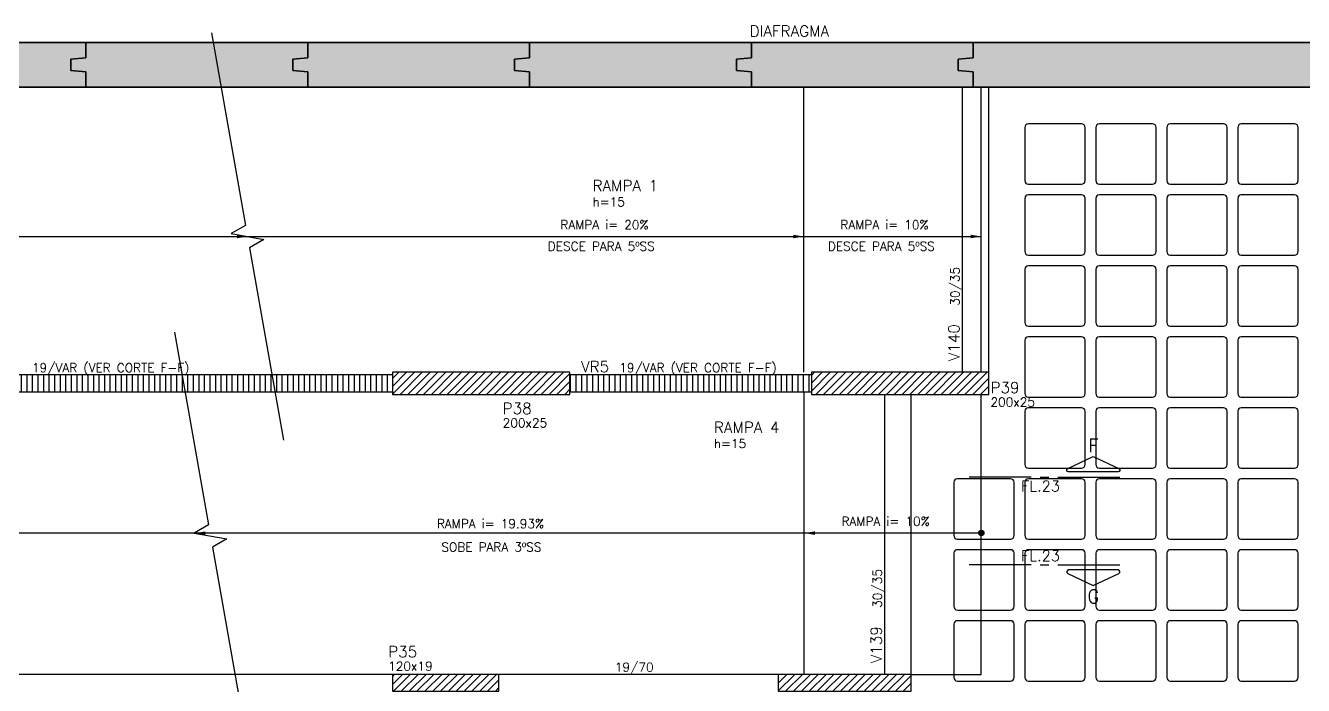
# Model space of a CAD drawing. Header units: millimetres. Extents: x -9777 to 15193, y 190 to 5169.
# Drawn here: x 3772 to 5212, y 2299 to 3043 of the extents above; entities that cross this region are included whole.
import ezdxf
from ezdxf.enums import TextEntityAlignment as Align

# ---------------------------------------------------------------- set-up
doc = ezdxf.new("R2010")
doc.units = ezdxf.units.MM
for name, color, linetype in [('251', 5, 'Continuous'), ('F-AUX', 2, 'Continuous'), ('F-CORTE-INDICAÇÃO', 4, 'Continuous'), ('F-CUBETA', 1, 'Continuous'), ('F-HACHURA-DET', 1, 'Continuous'), ('F-LAJES-DIM', 2, 'Continuous'), ('F-LAJES-NOME', 4, 'Continuous'), ('F-PARC-NOME', 4, 'Continuous'), ('F-PILARES-DIM', 172, 'Continuous'), ('F-PILARES-HACH', 174, 'Continuous'), ('F-PILARES-NOME', 170, 'Continuous'), ('F-PILARES-S', 170, 'Continuous'), ('F-SOLIDO-EST', 252, 'Continuous'), ('F-VIGAS', 3, 'Continuous'), ('F-VIGAS-DIM', 2, 'Continuous'), ('F-VIGAS-NOME', 4, 'Continuous')]:
    doc.layers.add(name, color=color, linetype=linetype)
doc.styles.add('MCP', font='romans.shx')
doc.styles.add('ROMANS', font='romans.shx')
pattern_1 = [(45, (4154.6213, 1323.973), (-4.419417, 4.419417), [])]
pattern_2 = [(90, (4154.6213, 1323.973), (-6.25, 4e-16), [])]

# ---------------------------------------------------------------- blocks, each defined once
blk = doc.blocks.new('_VAONER063650636500869008690')
at = {"layer": '251', "color": 1}
for p, q in [((-34, 30), (-34, -30)), ((30, 34), (-30, 34)), ((34, -30), (34, 30)), ((-30, -34), (30, -34))]:
    blk.add_line(p, q, dxfattribs=at)
for centre, start, end in [((-30, 30), 90, 180), ((30, 30), 0, 90), ((-30, -30), 180, 270), ((30, -30), 270, 0)]:
    blk.add_arc(centre, 4, start, end, dxfattribs=at)
blk = doc.blocks.new('*U1095')
at = {"layer": 'F-CORTE-INDICAÇÃO'}
for p, q in [((70, 0), (0, 0)), ((80, 0), (90, 0)), ((100, 0), (170, 0))]:
    blk.add_line(p, q, dxfattribs=at)
blk.add_lwpolyline([(112, 6, -0.802585), (111.2, 9.8), (140, 23.3), (168.8, 9.8, -0.802585), (168, 6)], format="xyb", close=True, dxfattribs=at)
at = {"layer": 'F-CORTE-INDICAÇÃO', "style": 'ROMANS'}
blk.add_attdef('CORTE', text='', height=15, dxfattribs=at).set_placement((140, 35.8), align=Align.MIDDLE_CENTER)
at = {"layer": 'F-CORTE-INDICAÇÃO', "color": 2, "style": 'ROMANS'}
blk.add_attdef('FOLHA', text='', height=12, dxfattribs=at).set_placement((80.5, -10), align=Align.MIDDLE_CENTER)

msp = doc.modelspace()

# ---------------------------------------------------------------- hatches: boundary and pattern name
at = {"layer": 'F-AUX'}
h = msp.add_hatch(color=1, dxfattribs=at)
edge = h.paths.add_edge_path()
edge.add_arc((4848.62, 2470.72), 3, 0, 360)
at = {"layer": 'F-HACHURA-DET', "linetype": 'Continuous'}
h = msp.add_hatch(dxfattribs=at)
h.set_pattern_fill('LINE', color=256, scale=50, angle=90, style=0)
h.set_pattern_definition(pattern_2)
h.paths.add_polyline_path([(4657.12, 2629.97), (4657.12, 2648.97), (4385.12, 2648.97), (4385.12, 2629.97)])
h.paths.add_polyline_path([(4436.85, 2667.81), (4436.85, 2644.96), (4645.43, 2644.96), (4645.43, 2667.81)], flags=24)
h = msp.add_hatch(dxfattribs=at)
h.set_pattern_fill('LINE', color=256, scale=50, angle=90, style=0)
h.set_pattern_definition(pattern_2)
h.paths.add_polyline_path([(4185.12, 2629.97), (4185.12, 2648.97), (3705.12, 2648.97), (3705.12, 2629.97)])
at = {"layer": 'F-PILARES-HACH', "linetype": 'Continuous'}
h = msp.add_hatch(dxfattribs=at)
h.set_pattern_fill('ANSI31', color=256, scale=50, style=0)
h.set_pattern_definition(pattern_1)
h.paths.add_polyline_path([(4185.12, 2626.97), (4385.12, 2626.97), (4385.12, 2651.97), (4185.12, 2651.97)], flags=16)
h = msp.add_hatch(dxfattribs=at)
h.set_pattern_fill('ANSI31', color=256, scale=50, style=0)
h.set_pattern_definition(pattern_1)
h.paths.add_polyline_path([(4657.12, 2626.97), (4857.12, 2626.97), (4857.12, 2651.97), (4657.12, 2651.97)], flags=16)
h = msp.add_hatch(dxfattribs=at)
h.set_pattern_fill('ANSI31', color=256, scale=50, style=0)
h.set_pattern_definition(pattern_1)
h.paths.add_polyline_path([(4185.12, 2292.47), (4305.12, 2292.47), (4305.12, 2311.47), (4185.12, 2311.47)], flags=16)
h = msp.add_hatch(dxfattribs=at)
h.set_pattern_fill('ANSI31', color=256, scale=50, style=0)
h.set_pattern_definition(pattern_1)
h.paths.add_polyline_path([(4619.62, 2292.47), (4769.62, 2292.47), (4769.62, 2311.47), (4619.62, 2311.47)], flags=16)
at = {"layer": 'F-SOLIDO-EST'}
h = msp.add_hatch(color=256, dxfattribs=at)
h.dxf.hatch_style = 1
h.paths.add_polyline_path([(3822.62, 3004.97), (3839.62, 3006.47), (3839.62, 3023.47), (3589.62, 3023.47), (3589.62, 3006.47), (3572.62, 3004.97), (3572.62, 2991.97), (3589.62, 2990.47), (3589.62, 2973.47), (3839.62, 2973.47), (3839.62, 2990.47), (3822.62, 2991.97)])
h = msp.add_hatch(color=256, dxfattribs=at)
h.dxf.hatch_style = 1
h.paths.add_polyline_path([(4089.62, 3023.47), (3839.62, 3023.47), (3839.62, 3006.47), (3822.62, 3004.97), (3822.62, 2991.97), (3839.62, 2990.47), (3839.62, 2973.47), (4089.62, 2973.47), (4089.62, 2990.47), (4072.62, 2991.97), (4072.62, 3004.97), (4089.62, 3006.47)])
h = msp.add_hatch(color=256, dxfattribs=at)
h.dxf.hatch_style = 1
h.paths.add_polyline_path([(4339.62, 3023.47), (4089.62, 3023.47), (4089.62, 3006.47), (4072.62, 3004.97), (4072.62, 2991.97), (4089.62, 2990.47), (4089.62, 2973.47), (4339.62, 2973.47), (4339.62, 2990.47), (4322.62, 2991.97), (4322.62, 3004.97), (4339.62, 3006.47)])
h = msp.add_hatch(color=256, dxfattribs=at)
h.dxf.hatch_style = 1
h.paths.add_polyline_path([(4589.62, 2990.47), (4572.62, 2991.97), (4572.62, 3004.97), (4589.62, 3006.47), (4589.62, 3023.47), (4339.62, 3023.47), (4339.62, 3006.47), (4322.62, 3004.97), (4322.62, 2991.97), (4339.62, 2990.47), (4339.62, 2973.47), (4589.62, 2973.47)])
h = msp.add_hatch(color=256, dxfattribs=at)
h.dxf.hatch_style = 1
h.paths.add_polyline_path([(4839.62, 2990.47), (4822.62, 2991.97), (4822.62, 3004.97), (4839.62, 3006.47), (4839.62, 3023.47), (4589.62, 3023.47), (4589.62, 3006.47), (4572.62, 3004.97), (4572.62, 2991.97), (4589.62, 2990.47), (4589.62, 2973.47), (4839.62, 2973.47)])
h = msp.add_hatch(color=256, dxfattribs=at)
h.dxf.hatch_style = 1
h.paths.add_polyline_path([(5303.62, 3004.97), (5320.62, 3006.47), (5320.62, 3023.47), (4839.62, 3023.47), (4839.62, 3006.47), (4822.62, 3004.97), (4822.62, 2991.97), (4839.62, 2990.47), (4839.62, 2973.47), (5320.62, 2973.47), (5320.62, 2990.47), (5303.62, 2991.97)])

# ---------------------------------------------------------------- linework, layer by layer
at = {"layer": 'F-AUX', "color": 1}
for p, q in [((4648.62, 2651.97), (4648.62, 2973.47)), ((4848.62, 2651.97), (4848.62, 2973.47)), ((2669.12, 2804.97), (4021.62, 2804.97)), ((4004.72, 2804.95), (4848.62, 2804.97)), ((4648.62, 2629.97), (4648.62, 2311.47)), ((4848.62, 2311.47), (4848.62, 2626.97)), ((3961.69, 2470.68), (3312.99, 2470.68)), ((4648.52, 2470.66), (3961.69, 2470.68)), ((4848.62, 2470.72), (4649.39, 2470.72)), ((4769.62, 2311.47), (4848.62, 2311.47))]:
    msp.add_line(p, q, dxfattribs=at)
for points in [[(3981.08, 3034.61), (4019.5, 2817.56), (4003.31, 2808.19), (4040.17, 2801.72), (4023.97, 2792.35), (4062.36, 2575.28)], [(3939.35, 2697.12), (3977.78, 2480.07), (3961.58, 2470.7), (3998.44, 2464.23), (3982.24, 2454.86), (4020.63, 2237.79)]]:
    msp.add_lwpolyline(points, dxfattribs=at)
msp.add_circle((4848.62, 2470.72), 3, dxfattribs=at)
for points in [[(4009.74, 2802.95), (4021.74, 2804.95), (4009.74, 2806.95)], [(4636.62, 2802.97), (4648.62, 2804.97), (4636.62, 2806.97)], [(4836.62, 2802.97), (4848.62, 2804.97), (4836.62, 2806.97)], [(3974.37, 2468.6), (3962.37, 2470.6), (3974.37, 2472.6)], [(4661.17, 2468.69), (4649.17, 2470.69), (4661.17, 2472.69)]]:
    msp.add_solid(points, dxfattribs=at)
at = {"layer": 'F-PILARES-S'}
msp.add_lwpolyline([(4185.12, 2626.97), (4385.12, 2626.97), (4385.12, 2651.97), (4185.12, 2651.97), (4185.12, 2626.97)], dxfattribs=at)
at = {"layer": 'F-PILARES-S', "linetype": 'Continuous'}
for points in [[(4657.12, 2626.97), (4857.12, 2626.97), (4857.12, 2651.97), (4657.12, 2651.97), (4657.12, 2626.97)], [(4185.12, 2292.47), (4305.12, 2292.47), (4305.12, 2311.47), (4185.12, 2311.47), (4185.12, 2292.47)], [(4619.62, 2292.47), (4769.62, 2292.47), (4769.62, 2311.47), (4619.62, 2311.47), (4619.62, 2292.47)]]:
    msp.add_lwpolyline(points, dxfattribs=at)
at = {"layer": 'F-VIGAS'}
for p, q in [((3839.62, 3023.47), (3589.62, 3023.47)), ((3589.62, 3023.47), (3839.62, 3023.47)), ((3839.62, 3006.47), (3839.62, 3023.47)), ((3839.62, 3023.47), (3839.62, 3006.47)), ((4089.62, 3023.47), (3839.62, 3023.47)), ((3839.62, 3023.47), (3839.62, 3006.47)), ((3839.62, 3006.47), (3839.62, 3023.47)), ((3839.62, 3023.47), (4089.62, 3023.47)), ((4089.62, 3006.47), (4089.62, 3023.47)), ((4089.62, 3023.47), (4089.62, 3006.47)), ((4339.62, 3023.47), (4089.62, 3023.47)), ((4089.62, 3023.47), (4089.62, 3006.47)), ((4089.62, 3006.47), (4089.62, 3023.47)), ((4089.62, 3023.47), (4339.62, 3023.47)), ((4339.62, 3006.47), (4339.62, 3023.47)), ((4339.62, 3023.47), (4339.62, 3006.47)), ((4589.62, 3023.47), (4339.62, 3023.47)), ((4339.62, 3023.47), (4339.62, 3006.47)), ((4339.62, 3006.47), (4339.62, 3023.47)), ((4339.62, 3023.47), (4589.62, 3023.47)), ((4589.62, 3006.47), (4589.62, 3023.47)), ((4589.62, 3023.47), (4589.62, 3006.47)), ((4839.62, 3023.47), (4589.62, 3023.47)), ((4589.62, 3023.47), (4589.62, 3006.47)), ((4589.62, 3006.47), (4589.62, 3023.47)), ((4589.62, 3023.47), (4839.62, 3023.47)), ((5320.62, 3023.47), (4839.62, 3023.47)), ((4839.62, 3023.47), (4839.62, 3006.47)), ((4839.62, 3006.47), (4839.62, 3023.47)), ((4839.62, 3023.47), (5320.62, 3023.47)), ((4839.62, 3006.47), (4839.62, 3023.47)), ((4839.62, 3023.47), (4839.62, 3006.47)), ((3822.62, 3004.97), (3839.62, 3006.47)), ((3839.62, 3006.47), (3822.62, 3004.97)), ((3839.62, 3006.47), (3822.62, 3004.97)), ((3822.62, 3004.97), (3839.62, 3006.47)), ((3822.62, 2991.97), (3822.62, 3004.97)), ((3822.62, 3004.97), (3822.62, 2991.97)), ((3822.62, 3004.97), (3822.62, 2991.97)), ((3822.62, 2991.97), (3822.62, 3004.97)), ((4072.62, 3004.97), (4089.62, 3006.47)), ((4089.62, 3006.47), (4072.62, 3004.97)), ((4089.62, 3006.47), (4072.62, 3004.97)), ((4072.62, 3004.97), (4089.62, 3006.47)), ((4072.62, 2991.97), (4072.62, 3004.97)), ((4072.62, 3004.97), (4072.62, 2991.97)), ((4072.62, 3004.97), (4072.62, 2991.97)), ((4072.62, 2991.97), (4072.62, 3004.97)), ((4322.62, 3004.97), (4339.62, 3006.47)), ((4339.62, 3006.47), (4322.62, 3004.97)), ((4339.62, 3006.47), (4322.62, 3004.97)), ((4322.62, 3004.97), (4339.62, 3006.47)), ((4322.62, 2991.97), (4322.62, 3004.97)), ((4322.62, 3004.97), (4322.62, 2991.97)), ((4322.62, 3004.97), (4322.62, 2991.97)), ((4322.62, 2991.97), (4322.62, 3004.97)), ((4572.62, 3004.97), (4589.62, 3006.47)), ((4589.62, 3006.47), (4572.62, 3004.97)), ((4589.62, 3006.47), (4572.62, 3004.97)), ((4572.62, 3004.97), (4589.62, 3006.47)), ((4572.62, 2991.97), (4572.62, 3004.97)), ((4572.62, 3004.97), (4572.62, 2991.97)), ((4572.62, 3004.97), (4572.62, 2991.97)), ((4572.62, 2991.97), (4572.62, 3004.97)), ((4839.62, 3006.47), (4822.62, 3004.97)), ((4822.62, 3004.97), (4839.62, 3006.47)), ((4822.62, 3004.97), (4839.62, 3006.47)), ((4839.62, 3006.47), (4822.62, 3004.97)), ((4822.62, 3004.97), (4822.62, 2991.97)), ((4822.62, 2991.97), (4822.62, 3004.97)), ((4822.62, 2991.97), (4822.62, 3004.97)), ((4822.62, 3004.97), (4822.62, 2991.97)), ((3839.62, 2990.47), (3822.62, 2991.97)), ((3822.62, 2991.97), (3839.62, 2990.47)), ((3822.62, 2991.97), (3839.62, 2990.47)), ((3839.62, 2990.47), (3822.62, 2991.97)), ((3839.62, 2973.47), (3839.62, 2990.47)), ((3839.62, 2990.47), (3839.62, 2973.47)), ((3839.62, 2990.47), (3839.62, 2973.47)), ((3839.62, 2973.47), (3839.62, 2990.47)), ((4089.62, 2990.47), (4072.62, 2991.97)), ((4072.62, 2991.97), (4089.62, 2990.47)), ((4072.62, 2991.97), (4089.62, 2990.47)), ((4089.62, 2990.47), (4072.62, 2991.97)), ((4089.62, 2973.47), (4089.62, 2990.47)), ((4089.62, 2990.47), (4089.62, 2973.47)), ((4089.62, 2990.47), (4089.62, 2973.47)), ((4089.62, 2973.47), (4089.62, 2990.47)), ((4339.62, 2990.47), (4322.62, 2991.97)), ((4322.62, 2991.97), (4339.62, 2990.47)), ((4322.62, 2991.97), (4339.62, 2990.47)), ((4339.62, 2990.47), (4322.62, 2991.97)), ((4339.62, 2973.47), (4339.62, 2990.47)), ((4339.62, 2990.47), (4339.62, 2973.47)), ((4339.62, 2990.47), (4339.62, 2973.47)), ((4339.62, 2973.47), (4339.62, 2990.47)), ((4589.62, 2990.47), (4572.62, 2991.97)), ((4572.62, 2991.97), (4589.62, 2990.47)), ((4572.62, 2991.97), (4589.62, 2990.47)), ((4589.62, 2990.47), (4572.62, 2991.97)), ((4589.62, 2973.47), (4589.62, 2990.47)), ((4589.62, 2990.47), (4589.62, 2973.47)), ((4589.62, 2990.47), (4589.62, 2973.47)), ((4589.62, 2973.47), (4589.62, 2990.47)), ((4822.62, 2991.97), (4839.62, 2990.47)), ((4839.62, 2990.47), (4822.62, 2991.97)), ((4839.62, 2990.47), (4822.62, 2991.97)), ((4822.62, 2991.97), (4839.62, 2990.47)), ((4839.62, 2990.47), (4839.62, 2973.47)), ((4839.62, 2973.47), (4839.62, 2990.47)), ((4839.62, 2973.47), (4839.62, 2990.47)), ((4839.62, 2990.47), (4839.62, 2973.47)), ((3589.62, 2973.47), (3839.62, 2973.47)), ((3839.62, 2973.47), (3589.62, 2973.47)), ((3839.62, 2973.47), (4089.62, 2973.47)), ((4089.62, 2973.47), (3839.62, 2973.47)), ((4089.62, 2973.47), (4339.62, 2973.47)), ((4339.62, 2973.47), (4089.62, 2973.47)), ((4339.62, 2973.47), (4589.62, 2973.47)), ((4589.62, 2973.47), (4339.62, 2973.47)), ((4589.62, 2973.47), (4839.62, 2973.47)), ((4839.62, 2973.47), (4589.62, 2973.47)), ((4839.62, 2973.47), (5320.62, 2973.47)), ((5320.62, 2973.47), (4839.62, 2973.47))]:
    msp.add_line(p, q, dxfattribs=at)
for points in [[(4827.12, 2973.47), (4827.12, 2651.97)], [(4857.12, 2651.97), (4857.12, 2973.47)], [(4185.12, 2648.97), (3705.12, 2648.97)], [(4657.12, 2648.97), (4385.12, 2648.97)], [(3705.12, 2629.97), (4185.12, 2629.97)], [(4385.12, 2629.97), (4657.12, 2629.97)], [(4739.62, 2626.97), (4739.62, 2311.47)], [(4769.62, 2311.47), (4769.62, 2626.97)], [(3945.12, 2311.47), (3625.12, 2311.47)], [(4185.12, 2311.47), (3945.12, 2311.47)], [(4349.62, 2311.47), (4305.12, 2311.47)], [(4619.62, 2311.47), (4349.62, 2311.47)]]:
    msp.add_lwpolyline(points, dxfattribs=at)

# ---------------------------------------------------------------- block references
at = {"layer": 'F-CORTE-INDICAÇÃO', "linetype": 'Continuous'}
msp.add_blockref('*U1095', (4834.83, 2533.71), dxfattribs=at).add_auto_attribs({'FOLHA': 'FL.23', 'CORTE': 'F'})
ref = msp.add_blockref('*U1095', (4834.83, 2435.1), dxfattribs=dict(at, xscale=-1, rotation=180))
ref.add_attrib('FOLHA', 'FL.23', dxfattribs={"color": 2, "height": 12, "style": 'ROMANS'}).set_placement((4915.34, 2445.1), align=Align.MIDDLE_CENTER)
ref.add_attrib('CORTE', 'G', dxfattribs={"height": 15, "style": 'ROMANS'}).set_placement((4974.83, 2399.34), align=Align.MIDDLE_CENTER)
at = {"layer": 'F-CUBETA'}
for p in [(4931.62, 2897.97), (5011.62, 2897.97), (5091.62, 2897.97), (5171.62, 2897.97), (4931.62, 2817.97), (5011.62, 2817.97), (5091.62, 2817.97), (5171.62, 2817.97), (4931.62, 2737.97), (5011.62, 2737.97), (5091.62, 2737.97), (5171.62, 2737.97), (4931.62, 2657.97), (5011.62, 2657.97), (5091.62, 2657.97), (5171.62, 2657.97), (4931.62, 2577.97), (5011.62, 2577.97), (5091.62, 2577.97), (5171.62, 2577.97), (4851.62, 2497.97), (4931.62, 2497.97), (5011.62, 2497.97), (5091.62, 2497.97), (5171.62, 2497.97), (4851.62, 2417.97), (4931.62, 2417.97), (5011.62, 2417.97), (5091.62, 2417.97), (5171.62, 2417.97), (4851.62, 2337.97), (4931.62, 2337.97), (5011.62, 2337.97), (5091.62, 2337.97), (5171.62, 2337.97)]:
    msp.add_blockref('_VAONER063650636500869008690', p, dxfattribs=at)

# ---------------------------------------------------------------- texts
at = {"layer": 'F-AUX', "color": 2, "char_height": 10, "width": 190.5509, "attachment_point": 1, "line_spacing_factor": 0.941778, "style": 'ROMANS'}
for s, insert in [('RAMPA i= 20%', (4374.22, 2823.22)), ('RAMPA i= 10%', (4689.79, 2823.22)), ('DESCE PARA 5ºSS', (4360.12, 2798.97)), ('DESCE PARA 5ºSS', (4675.69, 2798.97)), ('RAMPA i= 19.93%', (4235.12, 2486.31)), ('RAMPA i= 10%', (4691.11, 2488.99)), ('SOBE PARA 3ºSS', (4240.12, 2459.97))]:
    msp.add_mtext(s, dxfattribs=dict(at, insert=insert))
at = {"layer": 'F-LAJES-DIM', "linetype": 'Continuous', "style": 'MCP'}
for p in [(4410.55, 2838.97), (4547.28, 2566.62)]:
    msp.add_text('h=15', height=10, dxfattribs=at).set_placement(p)
at = {"layer": 'F-LAJES-NOME', "linetype": 'Continuous', "style": 'MCP'}
for s, p in [('RAMPA 1', (4410.55, 2855.97)), ('RAMPA 4', (4547.28, 2583.62))]:
    msp.add_text(s, height=12.5, dxfattribs=at).set_placement(p)
at = {"layer": 'F-PARC-NOME', "style": 'MCP'}
msp.add_text('DIAFRAGMA', height=12.5, dxfattribs=at).set_placement((4587.64, 3030.25))
at = {"layer": 'F-PILARES-DIM', "linetype": 'Continuous', "style": 'MCP'}
for s, p in [('200x25', (4858.98, 2613.4)), ('200x25', (4309.26, 2589.87)), ('120x19', (4180.23, 2315.74))]:
    msp.add_text(s, height=10, dxfattribs=at).set_placement(p)
at = {"layer": 'F-PILARES-NOME', "linetype": 'Continuous', "style": 'MCP'}
for s, p in [('P39', (4858.98, 2628.4)), ('P38', (4309.26, 2604.87)), ('P35', (4180.23, 2330.74))]:
    msp.add_text(s, height=12.5, dxfattribs=at).set_placement(p)
at = {"layer": 'F-VIGAS-DIM', "linetype": 'Continuous', "style": 'MCP'}
for p in [(4824, 2726.97), (4736.5, 2386.47)]:
    msp.add_text('30/35', height=10, rotation=90, dxfattribs=at).set_placement(p)
for s, p in [('19/VAR (VER CORTE F-F)', (3778.85, 2652.1)), ('19/VAR (VER CORTE F-F)', (4440.66, 2652.1)), ('19/70', (4435.65, 2314.6))]:
    msp.add_text(s, height=10, dxfattribs=at).set_placement(p)
at = {"layer": 'F-VIGAS-NOME', "linetype": 'Continuous', "style": 'MCP'}
for s, p in [('V140', (4824, 2664.47)), ('V139', (4736.5, 2323.97))]:
    msp.add_text(s, height=12.5, rotation=90, dxfattribs=at).set_placement(p)
msp.add_text('VR5', height=12.5, dxfattribs=at).set_placement((4397.62, 2652.1))

doc.saveas('drawing.dxf')
